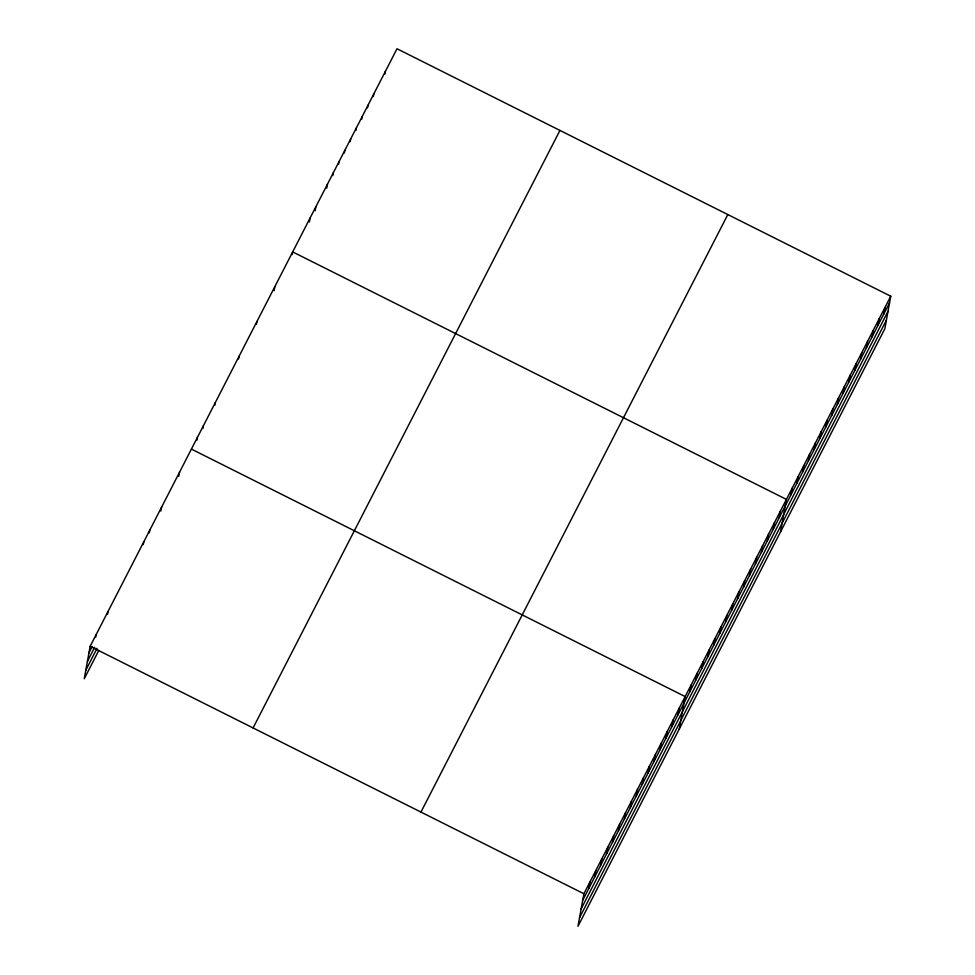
<?xml version="1.0" encoding="UTF-8"?>
<svg xmlns="http://www.w3.org/2000/svg" width="975" height="975" viewBox="0 0 975 975"><rect width="100%" height="100%" fill="white"/><g stroke="black" fill="none" stroke-linecap="round" stroke-linejoin="round"><path stroke-width="1.46" d="M890.748 296.229L583.891 893.758L577.992 926.25L884.849 328.721L890.748 296.229L397.008 48.75L90.151 646.279L84.252 678.771L98.816 650.422M95.635 637.333L96.111 634.688M107.542 614.128L108.03 611.483M143.288 544.538L143.764 541.893M149.236 532.935L149.723 530.29M160.912 511.071L161.631 507.097M178.778 476.263L179.51 472.29M196.889 440.152L197.377 437.495M202.849 428.549L203.336 425.904M214.768 405.344L215.243 402.699M238.595 358.946L239.07 356.302M256.462 324.151L256.937 321.506M274.085 290.684L274.816 286.711M292.195 254.56L292.683 251.916L786.423 499.395L780.512 531.875M309.343 222.02L310.074 218.047M315.144 210.734L315.863 206.761M326.735 188.163L327.454 184.19M332.78 175.549L333.255 172.904M338.569 164.263L339.056 161.618M344.37 152.977L344.845 150.333M350.159 141.692L350.647 139.047M355.96 130.406L356.436 127.762M361.749 119.121L362.237 116.476M367.551 107.835L368.038 105.178M373.352 96.549L373.827 93.893M384.942 73.966L385.418 71.321M588.644 888.786L589.851 882.168M594.604 877.183L595.798 870.565M600.563 865.581L601.758 858.963M606.511 853.99L607.717 847.36M612.471 842.388L613.677 835.77M618.43 830.785L619.625 824.168M624.39 819.183L625.584 812.565M630.338 807.592L631.544 800.975M636.297 795.99L637.504 789.372M642.257 784.388L643.451 777.77M648.217 772.785L649.411 766.167M654.164 761.195L655.371 754.577M660.124 749.592L661.33 742.974M666.083 737.99L667.29 731.372M672.043 726.399L673.237 719.769M677.991 714.797L679.197 708.179M679.246 729.068L685.157 696.577L191.417 449.097M689.91 691.592L691.117 684.974M695.87 680.002L697.064 673.384M701.817 668.399L703.024 661.781M707.777 656.797L708.983 650.179M713.737 645.194L714.943 638.576M719.696 633.604L720.891 626.986M725.644 622.001L726.85 615.383M731.603 610.399L732.81 603.781M737.563 598.808L738.77 592.178M743.523 587.206L744.717 580.588M749.47 575.603L750.677 568.986M755.43 564.001L756.637 557.383M761.39 552.411L762.596 545.793M767.349 540.808L768.544 534.19M773.297 529.206L774.503 522.588M779.257 517.603L780.463 510.985M791.005 494.727L792.212 488.109M796.807 483.442L798.013 476.812M802.608 472.144L803.802 465.526M808.397 460.858L809.603 454.24M814.198 449.572L815.405 442.955M819.987 438.287L821.194 431.669M825.788 427.001L826.995 420.383M831.59 415.716L832.784 409.098M837.379 404.43L838.585 397.812M843.18 393.144L844.374 386.527M848.969 381.859L850.176 375.241M854.77 370.573L855.977 363.955M860.572 359.275L861.766 352.658M866.361 347.99L867.567 341.372M872.162 336.704L873.356 330.086M877.951 325.418L879.158 318.801M883.752 314.133L884.959 307.515M88.957 652.897L92.259 646.462M87.397 661.44L94.685 647.266M85.8 670.239L97.049 648.326M253.086 727.947L559.942 130.418M420.956 812.09L727.813 214.561M582.684 900.376L889.541 302.847M581.137 908.919L887.993 311.378M579.54 917.719L886.397 320.178M90.151 646.279L583.891 893.758"/></g></svg>
